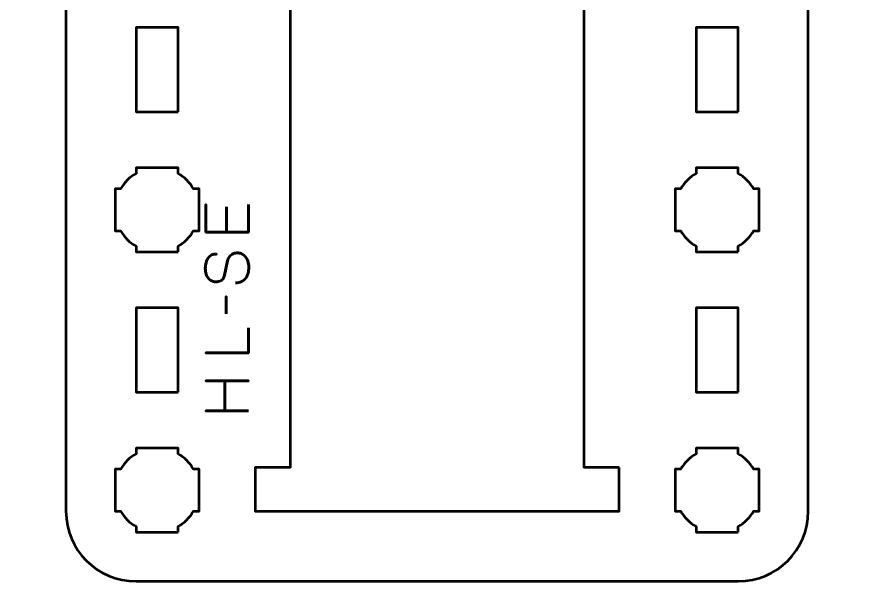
# Model space of a CAD drawing. Header units: centimetres. Extents: x -22.6 to 1.6, y -29.7 to 0.
# Drawn here: x -10.5 to -4.44, y -24.61 to -20.46 of the extents above; entities that cross this region are included whole.
import ezdxf

# ---------------------------------------------------------------- set-up
doc = ezdxf.new("R2010")
doc.units = ezdxf.units.CM
doc.header["$MEASUREMENT"] = 0
doc.layers.add('Layer 1', color=7, linetype='Continuous')

msp = doc.modelspace()

# ---------------------------------------------------------------- linework, layer by layer
at = {"layer": 'Layer 1', "color": 22, "lineweight": 53}
msp.add_open_spline([(-22.62502, -29.19995), (-22.62502, -29.19995), (-22.62502, -0.49992), (-22.62502, -0.49992), (-22.62502, -0.49992), (-22.62502, -0.22295), (-22.40193, 0.00004), (-22.12493, 0.00004), (-22.12493, 0.00004), (-22.12493, 0.00004), (1.12492, 0.00004), (1.12492, 0.00004), (1.12492, 0.00004), (1.40206, 0.00004), (1.62502, -0.22295), (1.62502, -0.49992), (1.62502, -0.49992), (1.62502, -0.49992), (1.62502, -29.19995), (1.62502, -29.19995), (1.62502, -29.19995), (1.62502, -29.47695), (1.40206, -29.70004), (1.12492, -29.70004), (1.12492, -29.70004), (1.12492, -29.70004), (-22.12493, -29.70004), (-22.12493, -29.70004), (-22.12493, -29.70004), (-22.40193, -29.70004), (-22.62502, -29.47695), (-22.62502, -29.19995)], degree=3, knots=[0, 0, 0, 0, 0.125, 0.125, 0.125, 0.125, 0.25, 0.25, 0.25, 0.25, 0.375, 0.375, 0.375, 0.375, 0.5, 0.5, 0.5, 0.5, 0.625, 0.625, 0.625, 0.625, 0.75, 0.75, 0.75, 0.75, 0.875, 0.875, 0.875, 0.875, 1, 1, 1, 1], dxfattribs=at)
at = {"layer": 'Layer 1', "color": 114, "lineweight": 53}
msp.add_open_spline([(-5.34995, -17.18751), (-5.07289, -17.18759), (-4.85001, -17.41066), (-4.85001, -17.68761), (-4.85001, -17.68761), (-4.85001, -20.4542), (-4.85001, -21.22082), (-4.85001, -23.98741), (-4.85001, -23.98741), (-4.85001, -24.26441), (-5.0731, -24.48751), (-5.3501, -24.48751), (-5.3501, -24.48751), (-5.3501, -24.48751), (-9.64996, -24.48751), (-9.64996, -24.48751), (-9.64996, -24.48751), (-9.92709, -24.48751), (-10.15005, -24.26441), (-10.15005, -23.98741), (-10.15005, -23.98741), (-10.15005, -21.22082), (-10.15005, -20.4542), (-10.15005, -17.68761), (-10.15005, -17.68761), (-10.15005, -17.41061), (-9.92696, -17.18751), (-9.64996, -17.18751), (-9.64996, -17.18751), (-9.64996, -17.18751), (-5.34995, -17.18751), (-5.34995, -17.18751)], degree=3, knots=[0, 0, 0, 0, 0.125, 0.125, 0.125, 0.125, 0.25, 0.25, 0.25, 0.25, 0.375, 0.375, 0.375, 0.375, 0.5, 0.5, 0.5, 0.5, 0.625, 0.625, 0.625, 0.625, 0.75, 0.75, 0.75, 0.75, 0.875, 0.875, 0.875, 0.875, 1, 1, 1, 1], dxfattribs=at)
at = {"layer": 'Layer 1', "color": 250, "lineweight": 53}
for points, knots in [([(-6.19996, -23.67506), (-6.19996, -23.67506), (-6.19996, -23.98757), (-6.19996, -23.98757), (-6.19996, -23.98757), (-7.09895, -23.98757), (-7.90096, -23.98757), (-8.79995, -23.98757), (-8.79995, -23.98757), (-8.79995, -23.98757), (-8.79995, -23.67506), (-8.79995, -23.67506), (-8.79995, -23.67506), (-8.79995, -23.67506), (-8.55003, -23.67506), (-8.55003, -23.67506), (-8.55003, -23.67506), (-8.55003, -21.25629), (-8.55002, -20.39891), (-8.55002, -17.98757), (-8.55002, -17.98757), (-8.55002, -17.98757), (-8.79995, -17.98757), (-8.79995, -17.98757), (-8.79995, -17.98757), (-8.79995, -17.98757), (-8.79995, -17.68756), (-8.79995, -17.68756), (-8.79995, -17.68756), (-7.9018, -17.68756), (-7.09811, -17.68756), (-6.19996, -17.68756), (-6.19996, -17.68756), (-6.19996, -17.68756), (-6.19996, -17.98757), (-6.19996, -17.98757), (-6.19996, -17.98757), (-6.19996, -17.98757), (-6.45003, -17.98757), (-6.45003, -17.98757), (-6.45003, -17.98757), (-6.45004, -20.42902), (-6.45005, -21.21638), (-6.45004, -23.67506), (-6.45004, -23.67506), (-6.45004, -23.67506), (-6.19996, -23.67506), (-6.19996, -23.67506)], [0, 0, 0, 0, 0.0833333, 0.0833333, 0.0833333, 0.0833333, 0.1666667, 0.1666667, 0.1666667, 0.1666667, 0.25, 0.25, 0.25, 0.25, 0.3333333, 0.3333333, 0.3333333, 0.3333333, 0.4166667, 0.4166667, 0.4166667, 0.4166667, 0.5, 0.5, 0.5, 0.5, 0.5833333, 0.5833333, 0.5833333, 0.5833333, 0.6666667, 0.6666667, 0.6666667, 0.6666667, 0.75, 0.75, 0.75, 0.75, 0.8333333, 0.8333333, 0.8333333, 0.8333333, 0.9166667, 0.9166667, 0.9166667, 0.9166667, 1, 1, 1, 1]), ([(-9.34996, -21.13746), (-9.34996, -21.13746), (-9.64996, -21.13746), (-9.64996, -21.13746), (-9.64996, -21.13746), (-9.64996, -21.13746), (-9.64996, -20.53747), (-9.64996, -20.53747), (-9.64996, -20.53747), (-9.64996, -20.53747), (-9.34996, -20.53747), (-9.34996, -20.53747), (-9.34996, -20.53747), (-9.34996, -20.53747), (-9.34996, -21.13746), (-9.34996, -21.13746)], [0, 0, 0, 0, 0.25, 0.25, 0.25, 0.25, 0.5, 0.5, 0.5, 0.5, 0.75, 0.75, 0.75, 0.75, 1, 1, 1, 1]), ([(-5.34996, -21.13746), (-5.34996, -21.13746), (-5.64996, -21.13746), (-5.64996, -21.13746), (-5.64996, -21.13746), (-5.64996, -21.13746), (-5.64996, -20.53747), (-5.64996, -20.53747), (-5.64996, -20.53747), (-5.64996, -20.53747), (-5.34996, -20.53747), (-5.34996, -20.53747), (-5.34996, -20.53747), (-5.34996, -20.53747), (-5.34996, -21.13746), (-5.34996, -21.13746)], [0, 0, 0, 0, 0.25, 0.25, 0.25, 0.25, 0.5, 0.5, 0.5, 0.5, 0.75, 0.75, 0.75, 0.75, 1, 1, 1, 1]), ([(-9.34996, -22.13746), (-9.34996, -22.13746), (-9.49848, -22.13746), (-9.49848, -22.13746), (-9.49848, -22.13746), (-9.49848, -22.13746), (-9.50003, -22.13748), (-9.50003, -22.13748), (-9.50003, -22.13748), (-9.50003, -22.13748), (-9.50158, -22.13746), (-9.50158, -22.13746), (-9.50158, -22.13746), (-9.50158, -22.13746), (-9.64996, -22.13746), (-9.64996, -22.13746), (-9.64996, -22.13746), (-9.64996, -22.13746), (-9.64996, -22.09737), (-9.64996, -22.09737), (-9.64996, -22.09737), (-9.69553, -22.07102), (-9.73351, -22.03302), (-9.75987, -21.98747), (-9.75987, -21.98747), (-9.75987, -21.98747), (-9.79996, -21.98747), (-9.79996, -21.98747), (-9.79996, -21.98747), (-9.79996, -21.98747), (-9.79996, -21.84342), (-9.79996, -21.84342), (-9.79996, -21.84342), (-9.79996, -21.84342), (-9.80002, -21.83748), (-9.80002, -21.83748), (-9.80002, -21.83748), (-9.80002, -21.83748), (-9.79996, -21.83154), (-9.79996, -21.83154), (-9.79996, -21.83154), (-9.79996, -21.83154), (-9.79996, -21.68747), (-9.79996, -21.68747), (-9.79996, -21.68747), (-9.79996, -21.68747), (-9.75989, -21.68747), (-9.75989, -21.68747), (-9.75989, -21.68747), (-9.73353, -21.6419), (-9.69554, -21.60391), (-9.64996, -21.57757), (-9.64996, -21.57757), (-9.64996, -21.57757), (-9.64996, -21.53747), (-9.64996, -21.53747), (-9.64996, -21.53747), (-9.64996, -21.53747), (-9.34996, -21.53747), (-9.34996, -21.53747), (-9.34996, -21.53747), (-9.34996, -21.53747), (-9.34996, -21.57766), (-9.34996, -21.57766), (-9.34996, -21.57766), (-9.30446, -21.604), (-9.26652, -21.64196), (-9.24018, -21.68747), (-9.24018, -21.68747), (-9.24018, -21.68747), (-9.19997, -21.68747), (-9.19997, -21.68747), (-9.19997, -21.68747), (-9.19997, -21.68747), (-9.19997, -21.98747), (-9.19997, -21.98747), (-9.19997, -21.98747), (-9.19997, -21.98747), (-9.2402, -21.98747), (-9.2402, -21.98747), (-9.2402, -21.98747), (-9.26654, -22.03297), (-9.30447, -22.07093), (-9.34996, -22.09727), (-9.34996, -22.09727), (-9.34996, -22.09727), (-9.34996, -22.13746), (-9.34996, -22.13746)], [0, 0, 0, 0, 0.0454545, 0.0454545, 0.0454545, 0.0454545, 0.0909091, 0.0909091, 0.0909091, 0.0909091, 0.1363636, 0.1363636, 0.1363636, 0.1363636, 0.1818182, 0.1818182, 0.1818182, 0.1818182, 0.2272727, 0.2272727, 0.2272727, 0.2272727, 0.2727273, 0.2727273, 0.2727273, 0.2727273, 0.3181818, 0.3181818, 0.3181818, 0.3181818, 0.3636364, 0.3636364, 0.3636364, 0.3636364, 0.4090909, 0.4090909, 0.4090909, 0.4090909, 0.4545455, 0.4545455, 0.4545455, 0.4545455, 0.5, 0.5, 0.5, 0.5, 0.5454545, 0.5454545, 0.5454545, 0.5454545, 0.5909091, 0.5909091, 0.5909091, 0.5909091, 0.6363636, 0.6363636, 0.6363636, 0.6363636, 0.6818182, 0.6818182, 0.6818182, 0.6818182, 0.7272727, 0.7272727, 0.7272727, 0.7272727, 0.7727273, 0.7727273, 0.7727273, 0.7727273, 0.8181818, 0.8181818, 0.8181818, 0.8181818, 0.8636364, 0.8636364, 0.8636364, 0.8636364, 0.9090909, 0.9090909, 0.9090909, 0.9090909, 0.9545455, 0.9545455, 0.9545455, 0.9545455, 1, 1, 1, 1]), ([(-5.34996, -22.13746), (-5.34996, -22.13746), (-5.49848, -22.13746), (-5.49848, -22.13746), (-5.49848, -22.13746), (-5.49848, -22.13746), (-5.50003, -22.13748), (-5.50003, -22.13748), (-5.50003, -22.13748), (-5.50003, -22.13748), (-5.50158, -22.13746), (-5.50158, -22.13746), (-5.50158, -22.13746), (-5.50158, -22.13746), (-5.64996, -22.13746), (-5.64996, -22.13746), (-5.64996, -22.13746), (-5.64996, -22.13746), (-5.64996, -22.09737), (-5.64996, -22.09737), (-5.64996, -22.09737), (-5.69553, -22.07102), (-5.73351, -22.03302), (-5.75987, -21.98747), (-5.75987, -21.98747), (-5.75987, -21.98747), (-5.79996, -21.98747), (-5.79996, -21.98747), (-5.79996, -21.98747), (-5.79996, -21.98747), (-5.79996, -21.84342), (-5.79996, -21.84342), (-5.79996, -21.84342), (-5.79996, -21.84342), (-5.80002, -21.83748), (-5.80002, -21.83748), (-5.80002, -21.83748), (-5.80002, -21.83748), (-5.79996, -21.83154), (-5.79996, -21.83154), (-5.79996, -21.83154), (-5.79996, -21.83154), (-5.79996, -21.68747), (-5.79996, -21.68747), (-5.79996, -21.68747), (-5.79996, -21.68747), (-5.75989, -21.68747), (-5.75989, -21.68747), (-5.75989, -21.68747), (-5.73353, -21.6419), (-5.69554, -21.60391), (-5.64996, -21.57757), (-5.64996, -21.57757), (-5.64996, -21.57757), (-5.64996, -21.53747), (-5.64996, -21.53747), (-5.64996, -21.53747), (-5.64996, -21.53747), (-5.34996, -21.53747), (-5.34996, -21.53747), (-5.34996, -21.53747), (-5.34996, -21.53747), (-5.34996, -21.57766), (-5.34996, -21.57766), (-5.34996, -21.57766), (-5.30446, -21.604), (-5.26652, -21.64196), (-5.24018, -21.68747), (-5.24018, -21.68747), (-5.24018, -21.68747), (-5.19997, -21.68747), (-5.19997, -21.68747), (-5.19997, -21.68747), (-5.19997, -21.68747), (-5.19997, -21.98747), (-5.19997, -21.98747), (-5.19997, -21.98747), (-5.19997, -21.98747), (-5.2402, -21.98747), (-5.2402, -21.98747), (-5.2402, -21.98747), (-5.26654, -22.03297), (-5.30447, -22.07093), (-5.34996, -22.09727), (-5.34996, -22.09727), (-5.34996, -22.09727), (-5.34996, -22.13746), (-5.34996, -22.13746)], [0, 0, 0, 0, 0.0454545, 0.0454545, 0.0454545, 0.0454545, 0.0909091, 0.0909091, 0.0909091, 0.0909091, 0.1363636, 0.1363636, 0.1363636, 0.1363636, 0.1818182, 0.1818182, 0.1818182, 0.1818182, 0.2272727, 0.2272727, 0.2272727, 0.2272727, 0.2727273, 0.2727273, 0.2727273, 0.2727273, 0.3181818, 0.3181818, 0.3181818, 0.3181818, 0.3636364, 0.3636364, 0.3636364, 0.3636364, 0.4090909, 0.4090909, 0.4090909, 0.4090909, 0.4545455, 0.4545455, 0.4545455, 0.4545455, 0.5, 0.5, 0.5, 0.5, 0.5454545, 0.5454545, 0.5454545, 0.5454545, 0.5909091, 0.5909091, 0.5909091, 0.5909091, 0.6363636, 0.6363636, 0.6363636, 0.6363636, 0.6818182, 0.6818182, 0.6818182, 0.6818182, 0.7272727, 0.7272727, 0.7272727, 0.7272727, 0.7727273, 0.7727273, 0.7727273, 0.7727273, 0.8181818, 0.8181818, 0.8181818, 0.8181818, 0.8636364, 0.8636364, 0.8636364, 0.8636364, 0.9090909, 0.9090909, 0.9090909, 0.9090909, 0.9545455, 0.9545455, 0.9545455, 0.9545455, 1, 1, 1, 1]), ([(-9.34996, -23.13746), (-9.34996, -23.13746), (-9.64996, -23.13746), (-9.64996, -23.13746), (-9.64996, -23.13746), (-9.64996, -23.13746), (-9.64996, -22.53747), (-9.64996, -22.53747), (-9.64996, -22.53747), (-9.64996, -22.53747), (-9.34996, -22.53747), (-9.34996, -22.53747), (-9.34996, -22.53747), (-9.34996, -22.53747), (-9.34996, -23.13746), (-9.34996, -23.13746)], [0, 0, 0, 0, 0.25, 0.25, 0.25, 0.25, 0.5, 0.5, 0.5, 0.5, 0.75, 0.75, 0.75, 0.75, 1, 1, 1, 1]), ([(-5.3501, -23.13746), (-5.3501, -23.13746), (-5.65011, -23.13746), (-5.65011, -23.13746), (-5.65011, -23.13746), (-5.65011, -23.13746), (-5.65011, -22.53747), (-5.65011, -22.53747), (-5.65011, -22.53747), (-5.65011, -22.53747), (-5.3501, -22.53747), (-5.3501, -22.53747), (-5.3501, -22.53747), (-5.3501, -22.53747), (-5.3501, -23.13746), (-5.3501, -23.13746)], [0, 0, 0, 0, 0.25, 0.25, 0.25, 0.25, 0.5, 0.5, 0.5, 0.5, 0.75, 0.75, 0.75, 0.75, 1, 1, 1, 1]), ([(-9.34996, -24.13746), (-9.34996, -24.13746), (-9.49848, -24.13746), (-9.49848, -24.13746), (-9.49848, -24.13746), (-9.49848, -24.13746), (-9.50003, -24.13748), (-9.50003, -24.13748), (-9.50003, -24.13748), (-9.50003, -24.13748), (-9.50158, -24.13746), (-9.50158, -24.13746), (-9.50158, -24.13746), (-9.50158, -24.13746), (-9.64996, -24.13746), (-9.64996, -24.13746), (-9.64996, -24.13746), (-9.64996, -24.13746), (-9.64996, -24.09737), (-9.64996, -24.09737), (-9.64996, -24.09737), (-9.69553, -24.07102), (-9.73351, -24.03302), (-9.75987, -23.98747), (-9.75987, -23.98747), (-9.75987, -23.98747), (-9.79996, -23.98747), (-9.79996, -23.98747), (-9.79996, -23.98747), (-9.79996, -23.98747), (-9.79996, -23.84342), (-9.79996, -23.84342), (-9.79996, -23.84342), (-9.79996, -23.84342), (-9.80002, -23.83748), (-9.80002, -23.83748), (-9.80002, -23.83748), (-9.80002, -23.83748), (-9.79996, -23.83154), (-9.79996, -23.83154), (-9.79996, -23.83154), (-9.79996, -23.83154), (-9.79996, -23.68747), (-9.79996, -23.68747), (-9.79996, -23.68747), (-9.79996, -23.68747), (-9.75989, -23.68747), (-9.75989, -23.68747), (-9.75989, -23.68747), (-9.73353, -23.6419), (-9.69554, -23.60391), (-9.64996, -23.57757), (-9.64996, -23.57757), (-9.64996, -23.57757), (-9.64996, -23.53747), (-9.64996, -23.53747), (-9.64996, -23.53747), (-9.64996, -23.53747), (-9.34996, -23.53747), (-9.34996, -23.53747), (-9.34996, -23.53747), (-9.34996, -23.53747), (-9.34996, -23.57766), (-9.34996, -23.57766), (-9.34996, -23.57766), (-9.30446, -23.604), (-9.26652, -23.64196), (-9.24018, -23.68747), (-9.24018, -23.68747), (-9.24018, -23.68747), (-9.19997, -23.68747), (-9.19997, -23.68747), (-9.19997, -23.68747), (-9.19997, -23.68747), (-9.19997, -23.98747), (-9.19997, -23.98747), (-9.19997, -23.98747), (-9.19997, -23.98747), (-9.2402, -23.98747), (-9.2402, -23.98747), (-9.2402, -23.98747), (-9.26654, -24.03297), (-9.30447, -24.07093), (-9.34996, -24.09727), (-9.34996, -24.09727), (-9.34996, -24.09727), (-9.34996, -24.13746), (-9.34996, -24.13746)], [0, 0, 0, 0, 0.0454545, 0.0454545, 0.0454545, 0.0454545, 0.0909091, 0.0909091, 0.0909091, 0.0909091, 0.1363636, 0.1363636, 0.1363636, 0.1363636, 0.1818182, 0.1818182, 0.1818182, 0.1818182, 0.2272727, 0.2272727, 0.2272727, 0.2272727, 0.2727273, 0.2727273, 0.2727273, 0.2727273, 0.3181818, 0.3181818, 0.3181818, 0.3181818, 0.3636364, 0.3636364, 0.3636364, 0.3636364, 0.4090909, 0.4090909, 0.4090909, 0.4090909, 0.4545455, 0.4545455, 0.4545455, 0.4545455, 0.5, 0.5, 0.5, 0.5, 0.5454545, 0.5454545, 0.5454545, 0.5454545, 0.5909091, 0.5909091, 0.5909091, 0.5909091, 0.6363636, 0.6363636, 0.6363636, 0.6363636, 0.6818182, 0.6818182, 0.6818182, 0.6818182, 0.7272727, 0.7272727, 0.7272727, 0.7272727, 0.7727273, 0.7727273, 0.7727273, 0.7727273, 0.8181818, 0.8181818, 0.8181818, 0.8181818, 0.8636364, 0.8636364, 0.8636364, 0.8636364, 0.9090909, 0.9090909, 0.9090909, 0.9090909, 0.9545455, 0.9545455, 0.9545455, 0.9545455, 1, 1, 1, 1]), ([(-5.34996, -24.13746), (-5.34996, -24.13746), (-5.49848, -24.13746), (-5.49848, -24.13746), (-5.49848, -24.13746), (-5.49848, -24.13746), (-5.50003, -24.13748), (-5.50003, -24.13748), (-5.50003, -24.13748), (-5.50003, -24.13748), (-5.50158, -24.13746), (-5.50158, -24.13746), (-5.50158, -24.13746), (-5.50158, -24.13746), (-5.64996, -24.13746), (-5.64996, -24.13746), (-5.64996, -24.13746), (-5.64996, -24.13746), (-5.64996, -24.09737), (-5.64996, -24.09737), (-5.64996, -24.09737), (-5.69553, -24.07102), (-5.73351, -24.03302), (-5.75987, -23.98747), (-5.75987, -23.98747), (-5.75987, -23.98747), (-5.79996, -23.98747), (-5.79996, -23.98747), (-5.79996, -23.98747), (-5.79996, -23.98747), (-5.79996, -23.84342), (-5.79996, -23.84342), (-5.79996, -23.84342), (-5.79996, -23.84342), (-5.80002, -23.83748), (-5.80002, -23.83748), (-5.80002, -23.83748), (-5.80002, -23.83748), (-5.79996, -23.83154), (-5.79996, -23.83154), (-5.79996, -23.83154), (-5.79996, -23.83154), (-5.79996, -23.68747), (-5.79996, -23.68747), (-5.79996, -23.68747), (-5.79996, -23.68747), (-5.75989, -23.68747), (-5.75989, -23.68747), (-5.75989, -23.68747), (-5.73353, -23.6419), (-5.69554, -23.60391), (-5.64996, -23.57757), (-5.64996, -23.57757), (-5.64996, -23.57757), (-5.64996, -23.53747), (-5.64996, -23.53747), (-5.64996, -23.53747), (-5.64996, -23.53747), (-5.34996, -23.53747), (-5.34996, -23.53747), (-5.34996, -23.53747), (-5.34996, -23.53747), (-5.34996, -23.57766), (-5.34996, -23.57766), (-5.34996, -23.57766), (-5.30446, -23.604), (-5.26652, -23.64196), (-5.24018, -23.68747), (-5.24018, -23.68747), (-5.24018, -23.68747), (-5.19997, -23.68747), (-5.19997, -23.68747), (-5.19997, -23.68747), (-5.19997, -23.68747), (-5.19997, -23.98747), (-5.19997, -23.98747), (-5.19997, -23.98747), (-5.19997, -23.98747), (-5.2402, -23.98747), (-5.2402, -23.98747), (-5.2402, -23.98747), (-5.26654, -24.03297), (-5.30447, -24.07093), (-5.34996, -24.09727), (-5.34996, -24.09727), (-5.34996, -24.09727), (-5.34996, -24.13746), (-5.34996, -24.13746)], [0, 0, 0, 0, 0.0454545, 0.0454545, 0.0454545, 0.0454545, 0.0909091, 0.0909091, 0.0909091, 0.0909091, 0.1363636, 0.1363636, 0.1363636, 0.1363636, 0.1818182, 0.1818182, 0.1818182, 0.1818182, 0.2272727, 0.2272727, 0.2272727, 0.2272727, 0.2727273, 0.2727273, 0.2727273, 0.2727273, 0.3181818, 0.3181818, 0.3181818, 0.3181818, 0.3636364, 0.3636364, 0.3636364, 0.3636364, 0.4090909, 0.4090909, 0.4090909, 0.4090909, 0.4545455, 0.4545455, 0.4545455, 0.4545455, 0.5, 0.5, 0.5, 0.5, 0.5454545, 0.5454545, 0.5454545, 0.5454545, 0.5909091, 0.5909091, 0.5909091, 0.5909091, 0.6363636, 0.6363636, 0.6363636, 0.6363636, 0.6818182, 0.6818182, 0.6818182, 0.6818182, 0.7272727, 0.7272727, 0.7272727, 0.7272727, 0.7727273, 0.7727273, 0.7727273, 0.7727273, 0.8181818, 0.8181818, 0.8181818, 0.8181818, 0.8636364, 0.8636364, 0.8636364, 0.8636364, 0.9090909, 0.9090909, 0.9090909, 0.9090909, 0.9545455, 0.9545455, 0.9545455, 0.9545455, 1, 1, 1, 1])]:
    msp.add_open_spline(points, degree=3, knots=knots, dxfattribs=at)
at = {"layer": 'Layer 1', "color": 30, "lineweight": 53}
for points, knots in [([(-8.84719, -21.79921), (-8.84719, -21.79921), (-8.84719, -21.99648), (-8.84719, -21.99648), (-8.84719, -21.99648), (-8.84719, -21.99648), (-9.15072, -21.99648), (-9.15072, -21.99648), (-9.15072, -21.99648), (-9.15072, -21.99648), (-9.15072, -21.79921), (-9.15072, -21.79921), (-9.15072, -21.79921), (-9.15072, -21.79921), (-9.15072, -21.99648), (-9.15072, -21.99648), (-9.15072, -21.99648), (-9.15072, -21.99648), (-8.84719, -21.99648), (-8.84719, -21.99648), (-8.84719, -21.99648), (-8.84719, -21.99648), (-8.84719, -21.79921), (-8.84719, -21.79921)], [0, 0, 0, 0, 0.1666667, 0.1666667, 0.1666667, 0.1666667, 0.3333333, 0.3333333, 0.3333333, 0.3333333, 0.5, 0.5, 0.5, 0.5, 0.6666667, 0.6666667, 0.6666667, 0.6666667, 0.8333333, 0.8333333, 0.8333333, 0.8333333, 1, 1, 1, 1]), ([(-9.0034, -21.81614), (-9.0034, -21.81614), (-9.0034, -21.99648), (-9.0034, -21.99648), (-9.0034, -21.99648), (-9.0034, -21.99648), (-9.0034, -21.81614), (-9.0034, -21.81614)], [0, 0, 0, 0, 0.5, 0.5, 0.5, 0.5, 1, 1, 1, 1]), ([(-8.93948, -22.35843), (-8.92254, -22.35829), (-8.90808, -22.35533), (-8.89608, -22.3494), (-8.89608, -22.3494), (-8.88402, -22.34354), (-8.87421, -22.33536), (-8.86666, -22.32506), (-8.86666, -22.32506), (-8.85904, -22.31469), (-8.85347, -22.30276), (-8.84994, -22.28929), (-8.84994, -22.28929), (-8.84634, -22.27588), (-8.84458, -22.26149), (-8.84465, -22.24625), (-8.84465, -22.24625), (-8.84472, -22.23087), (-8.84698, -22.21704), (-8.85128, -22.20469), (-8.85128, -22.20469), (-8.85559, -22.19241), (-8.86137, -22.1819), (-8.86864, -22.17308), (-8.86864, -22.17308), (-8.87591, -22.16433), (-8.88402, -22.15756), (-8.89305, -22.15276), (-8.89305, -22.15276), (-8.90208, -22.14796), (-8.91132, -22.14542), (-8.92085, -22.14507), (-8.92085, -22.14507), (-8.93334, -22.14465), (-8.94477, -22.14648), (-8.95507, -22.1505), (-8.95507, -22.1505), (-8.96537, -22.15453), (-8.97398, -22.16074), (-8.98103, -22.16913), (-8.98103, -22.16913), (-8.98809, -22.17746), (-8.99303, -22.18797), (-8.99578, -22.20053), (-8.99578, -22.20053), (-8.99578, -22.20053), (-9.01822, -22.30424), (-9.01822, -22.30424), (-9.01822, -22.30424), (-9.02026, -22.31398), (-9.02372, -22.32238), (-9.02852, -22.32929), (-9.02852, -22.32929), (-9.03338, -22.33621), (-9.04009, -22.34157), (-9.0487, -22.34524), (-9.0487, -22.34524), (-9.05723, -22.34891), (-9.0681, -22.35081), (-9.08129, -22.35081), (-9.08129, -22.35081), (-9.09131, -22.35081), (-9.10076, -22.34876), (-9.10965, -22.3446), (-9.10965, -22.3446), (-9.11854, -22.34051), (-9.12638, -22.33444), (-9.13322, -22.32647), (-9.13322, -22.32647), (-9.14013, -22.3185), (-9.1455, -22.30862), (-9.14938, -22.29691), (-9.14938, -22.29691), (-9.15333, -22.28512), (-9.1553, -22.27165), (-9.15537, -22.25641), (-9.15537, -22.25641), (-9.15537, -22.2411), (-9.15361, -22.22706), (-9.15008, -22.21422), (-9.15008, -22.21422), (-9.14655, -22.20145), (-9.14147, -22.19037), (-9.1347, -22.18106), (-9.1347, -22.18106), (-9.12793, -22.17174), (-9.1196, -22.16455), (-9.10987, -22.15961), (-9.10987, -22.15961), (-9.10006, -22.15467), (-9.08884, -22.15234), (-9.07621, -22.15269), (-9.07621, -22.15269), (-9.08884, -22.15234), (-9.10006, -22.15467), (-9.10987, -22.15961), (-9.10987, -22.15961), (-9.1196, -22.16455), (-9.12793, -22.17174), (-9.1347, -22.18106), (-9.1347, -22.18106), (-9.14147, -22.19037), (-9.14655, -22.20145), (-9.15008, -22.21422), (-9.15008, -22.21422), (-9.15361, -22.22706), (-9.15537, -22.2411), (-9.15537, -22.25641), (-9.15537, -22.25641), (-9.1553, -22.27165), (-9.15333, -22.28512), (-9.14938, -22.29691), (-9.14938, -22.29691), (-9.1455, -22.30862), (-9.14013, -22.3185), (-9.13322, -22.32647), (-9.13322, -22.32647), (-9.12638, -22.33444), (-9.11854, -22.34051), (-9.10965, -22.3446), (-9.10965, -22.3446), (-9.10076, -22.34876), (-9.09131, -22.35081), (-9.08129, -22.35081), (-9.08129, -22.35081), (-9.0681, -22.35081), (-9.05723, -22.34898), (-9.04877, -22.34545), (-9.04877, -22.34545), (-9.04023, -22.34185), (-9.0336, -22.33656), (-9.02873, -22.32964), (-9.02873, -22.32964), (-9.02393, -22.32273), (-9.0204, -22.31426), (-9.01822, -22.30424), (-9.01822, -22.30424), (-9.01822, -22.30424), (-8.99578, -22.20053), (-8.99578, -22.20053), (-8.99578, -22.20053), (-8.99303, -22.18769), (-8.98809, -22.1771), (-8.98103, -22.16878), (-8.98103, -22.16878), (-8.97398, -22.16038), (-8.96537, -22.15424), (-8.95507, -22.15029), (-8.95507, -22.15029), (-8.94477, -22.14641), (-8.93334, -22.14465), (-8.92085, -22.14507), (-8.92085, -22.14507), (-8.91132, -22.14542), (-8.90208, -22.14796), (-8.89305, -22.15276), (-8.89305, -22.15276), (-8.88402, -22.15756), (-8.87591, -22.16433), (-8.86864, -22.17308), (-8.86864, -22.17308), (-8.86137, -22.1819), (-8.85559, -22.19241), (-8.85128, -22.20469), (-8.85128, -22.20469), (-8.84698, -22.21704), (-8.84472, -22.23087), (-8.84465, -22.24625), (-8.84465, -22.24625), (-8.84458, -22.26149), (-8.84634, -22.27588), (-8.84994, -22.28929), (-8.84994, -22.28929), (-8.85347, -22.30276), (-8.85904, -22.31469), (-8.86666, -22.32506), (-8.86666, -22.32506), (-8.87421, -22.33536), (-8.88402, -22.34354), (-8.89608, -22.3494), (-8.89608, -22.3494), (-8.90808, -22.35533), (-8.92254, -22.35829), (-8.93948, -22.35843)], [0, 0, 0, 0, 0.0217391, 0.0217391, 0.0217391, 0.0217391, 0.0434783, 0.0434783, 0.0434783, 0.0434783, 0.0652174, 0.0652174, 0.0652174, 0.0652174, 0.0869565, 0.0869565, 0.0869565, 0.0869565, 0.1086957, 0.1086957, 0.1086957, 0.1086957, 0.1304348, 0.1304348, 0.1304348, 0.1304348, 0.1521739, 0.1521739, 0.1521739, 0.1521739, 0.173913, 0.173913, 0.173913, 0.173913, 0.1956522, 0.1956522, 0.1956522, 0.1956522, 0.2173913, 0.2173913, 0.2173913, 0.2173913, 0.2391304, 0.2391304, 0.2391304, 0.2391304, 0.2608696, 0.2608696, 0.2608696, 0.2608696, 0.2826087, 0.2826087, 0.2826087, 0.2826087, 0.3043478, 0.3043478, 0.3043478, 0.3043478, 0.326087, 0.326087, 0.326087, 0.326087, 0.3478261, 0.3478261, 0.3478261, 0.3478261, 0.3695652, 0.3695652, 0.3695652, 0.3695652, 0.3913043, 0.3913043, 0.3913043, 0.3913043, 0.4130435, 0.4130435, 0.4130435, 0.4130435, 0.4347826, 0.4347826, 0.4347826, 0.4347826, 0.4565217, 0.4565217, 0.4565217, 0.4565217, 0.4782609, 0.4782609, 0.4782609, 0.4782609, 0.5, 0.5, 0.5, 0.5, 0.5217391, 0.5217391, 0.5217391, 0.5217391, 0.5434783, 0.5434783, 0.5434783, 0.5434783, 0.5652174, 0.5652174, 0.5652174, 0.5652174, 0.5869565, 0.5869565, 0.5869565, 0.5869565, 0.6086957, 0.6086957, 0.6086957, 0.6086957, 0.6304348, 0.6304348, 0.6304348, 0.6304348, 0.6521739, 0.6521739, 0.6521739, 0.6521739, 0.673913, 0.673913, 0.673913, 0.673913, 0.6956522, 0.6956522, 0.6956522, 0.6956522, 0.7173913, 0.7173913, 0.7173913, 0.7173913, 0.7391304, 0.7391304, 0.7391304, 0.7391304, 0.7608696, 0.7608696, 0.7608696, 0.7608696, 0.7826087, 0.7826087, 0.7826087, 0.7826087, 0.8043478, 0.8043478, 0.8043478, 0.8043478, 0.826087, 0.826087, 0.826087, 0.826087, 0.8478261, 0.8478261, 0.8478261, 0.8478261, 0.8695652, 0.8695652, 0.8695652, 0.8695652, 0.8913043, 0.8913043, 0.8913043, 0.8913043, 0.9130435, 0.9130435, 0.9130435, 0.9130435, 0.9347826, 0.9347826, 0.9347826, 0.9347826, 0.9565217, 0.9565217, 0.9565217, 0.9565217, 0.9782609, 0.9782609, 0.9782609, 0.9782609, 1, 1, 1, 1]), ([(-9.00679, -22.57856), (-9.00679, -22.57856), (-9.00679, -22.45537), (-9.00679, -22.45537), (-9.00679, -22.45537), (-9.00679, -22.45537), (-9.00679, -22.57856), (-9.00679, -22.57856)], [0, 0, 0, 0, 0.5, 0.5, 0.5, 0.5, 1, 1, 1, 1]), ([(-8.84719, -22.68058), (-8.84719, -22.68058), (-8.84719, -22.8588), (-8.84719, -22.8588), (-8.84719, -22.8588), (-8.84719, -22.8588), (-9.15241, -22.8588), (-9.15241, -22.8588), (-9.15241, -22.8588), (-9.15241, -22.8588), (-8.84719, -22.8588), (-8.84719, -22.8588), (-8.84719, -22.8588), (-8.84719, -22.8588), (-8.84719, -22.68058), (-8.84719, -22.68058)], [0, 0, 0, 0, 0.25, 0.25, 0.25, 0.25, 0.5, 0.5, 0.5, 0.5, 0.75, 0.75, 0.75, 0.75, 1, 1, 1, 1]), ([(-8.84719, -23.27197), (-8.84719, -23.27197), (-9.0161, -23.27197), (-9.0161, -23.27197), (-9.0161, -23.27197), (-9.0161, -23.27197), (-9.0161, -23.0565), (-9.0161, -23.0565), (-9.0161, -23.0565), (-9.0161, -23.0565), (-8.84719, -23.0565), (-8.84719, -23.0565), (-8.84719, -23.0565), (-8.84719, -23.0565), (-9.15199, -23.0565), (-9.15199, -23.0565), (-9.15199, -23.0565), (-9.15199, -23.0565), (-9.0161, -23.0565), (-9.0161, -23.0565), (-9.0161, -23.0565), (-9.0161, -23.0565), (-9.0161, -23.27197), (-9.0161, -23.27197), (-9.0161, -23.27197), (-9.0161, -23.27197), (-9.15199, -23.27197), (-9.15199, -23.27197), (-9.15199, -23.27197), (-9.15199, -23.27197), (-8.84719, -23.27197), (-8.84719, -23.27197)], [0, 0, 0, 0, 0.125, 0.125, 0.125, 0.125, 0.25, 0.25, 0.25, 0.25, 0.375, 0.375, 0.375, 0.375, 0.5, 0.5, 0.5, 0.5, 0.625, 0.625, 0.625, 0.625, 0.75, 0.75, 0.75, 0.75, 0.875, 0.875, 0.875, 0.875, 1, 1, 1, 1])]:
    msp.add_open_spline(points, degree=3, knots=knots, dxfattribs=at)

doc.saveas('drawing.dxf')
